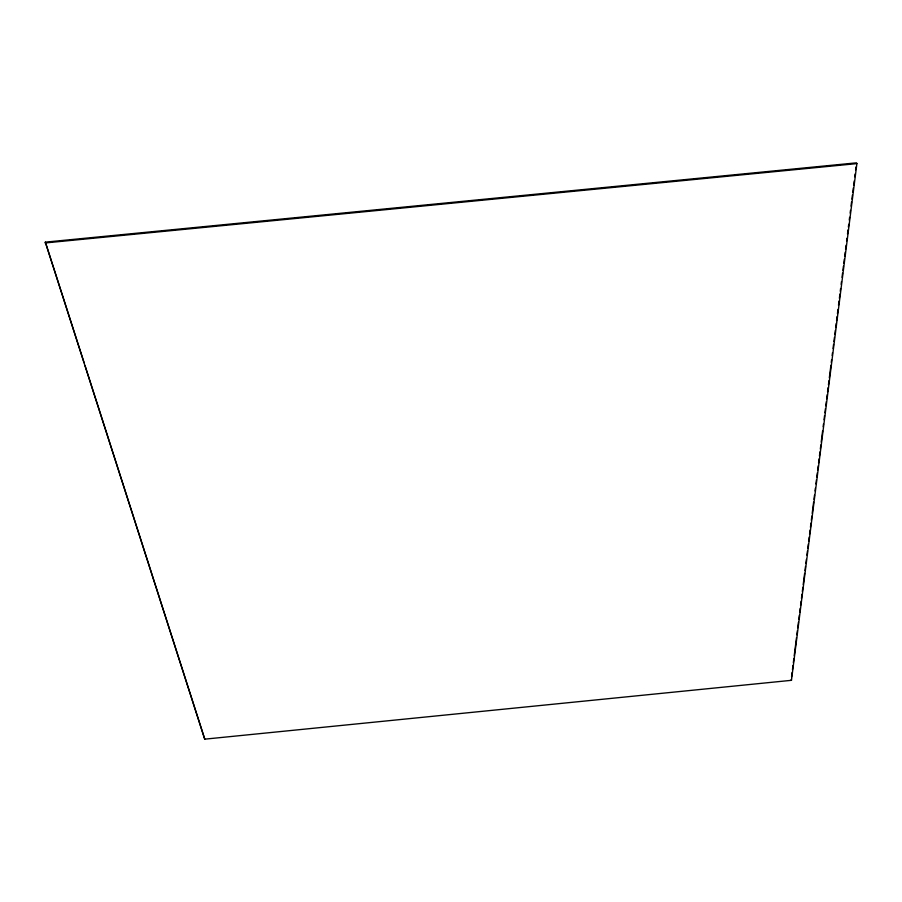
<?xml version="1.0" encoding="UTF-8"?>
<svg xmlns="http://www.w3.org/2000/svg" width="902" height="902" viewBox="0 0 902 902"><rect width="100%" height="100%" fill="white"/><g stroke="black" fill="none" stroke-linecap="round" stroke-linejoin="round"><path stroke-width="1.35" d="M204.754 739.155L45.337 242.131L856.494 162.845L856.9 163.612L791.471 680.322L204.754 739.155L84.991 365.49M791.573 676.68L792.103 672.486M792.452 669.701L792.982 665.507M793.332 662.722L793.861 658.528M794.211 655.731L796.511 637.579M796.861 634.794L797.391 630.599M797.74 627.815L798.45 622.222M798.8 619.437L799.33 615.243M799.679 612.447L800.209 608.264M800.57 605.467L801.1 601.284M801.45 598.488L801.979 594.294M802.329 591.509L802.859 587.315M803.208 584.53L804.629 573.356M804.979 570.56L805.509 566.377M805.858 563.581L806.388 559.387M806.918 555.204L807.448 551.009M807.797 548.224L808.327 544.03M808.677 541.245L809.207 537.051M809.568 534.255L810.097 530.072M810.447 527.275L810.977 523.092M811.326 520.296L811.856 516.102M812.206 513.317L813.615 502.143M813.976 499.347L814.506 495.164M815.036 490.97L815.385 488.185M815.915 483.991L816.445 479.808M816.795 477.011L817.325 472.817M817.674 470.032L818.204 465.838M818.565 463.053L819.095 458.859M819.444 456.062L819.974 451.879M820.324 449.083L820.854 444.9M821.203 442.104L822.613 430.93M823.143 426.747L823.503 423.951M824.033 419.768L824.563 415.574M824.913 412.778L825.443 408.595M825.792 405.799L826.322 401.615M826.672 398.819L827.202 394.636M827.562 391.84L828.092 387.646M828.442 384.861L828.972 380.667M829.321 377.87L830.911 365.31M831.261 362.514L831.61 359.729M832.14 355.535L832.501 352.738M833.031 348.555L833.561 344.361M833.91 341.576L834.44 337.382M834.79 334.586L835.32 330.403M835.669 327.606L836.199 323.423M836.56 320.627L837.09 316.444M837.439 313.648L837.969 309.454M838.499 305.271L839.029 301.076M839.379 298.291L839.909 294.097M840.258 291.301L840.608 288.516M841.138 284.322L841.498 281.537M842.028 277.342L842.558 273.159M842.908 270.363L843.438 266.169M843.787 263.384L844.317 259.19M844.667 256.394L845.197 252.21M845.557 249.414L846.076 245.231M846.606 241.037L846.967 238.252M847.497 234.058L848.027 229.875M848.376 227.078L848.726 224.282M849.256 220.099L849.605 217.303M850.135 213.109L850.496 210.324M851.026 206.13L851.556 201.947M851.905 199.15L852.435 194.967M852.785 192.171L853.315 187.977M853.664 185.192L854.194 180.998M854.724 176.815L855.073 174.018M855.603 169.824L855.964 167.039M45.1 242.965L856.9 163.612M45.337 242.131L84.134 362.807M791.212 679.477L791.471 680.322"/></g></svg>
